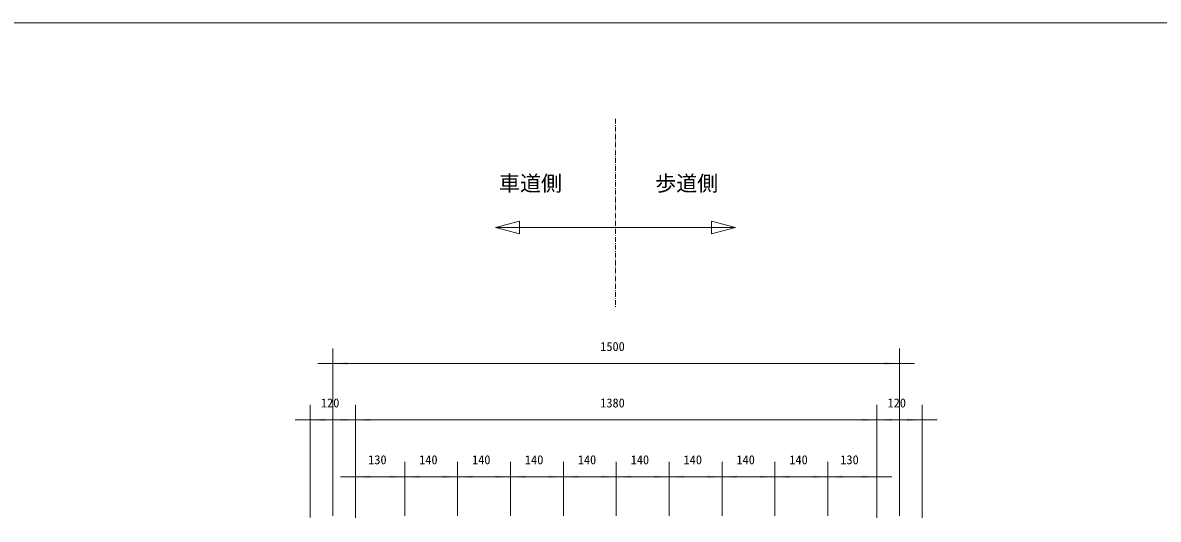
# Model space of a CAD drawing. Units: millimetres, scale not verified. Extents: x -3900 to 3900, y -2750 to 2750.
# Drawn here: x -2367 to 639, y 1437 to 2750 of the extents above; entities that cross this region are included whole.
import ezdxf
from ezdxf.enums import TextEntityAlignment as Align

# ---------------------------------------------------------------- set-up
doc = ezdxf.new("R2010")
doc.units = ezdxf.units.MM
doc.header["$LTSCALE"] = 20
doc.linetypes.add('USER6', pattern=[1.041641, 0.625, -0.208282, 0.069427, -0.138931])
doc.layers.add('0-1_IMPORTED', color=30, linetype='Continuous', lineweight=18)
doc.styles.add('ＭＳ ゴシック', font='')
doc.styles.get('ＭＳ ゴシック').set_extended_font_data('MS Gothic')

msp = doc.modelspace()

# ---------------------------------------------------------------- linework, layer by layer
at = {"layer": '0-1_IMPORTED', "linetype": 'USER6'}
msp.add_line((-797.77, 2495.74), (-797.77, 1995.74), dxfattribs=at)
at = {"layer": '0-1_IMPORTED'}
msp.add_line((-1115.27, 2208.24), (-480.27, 2208.24), dxfattribs=at)
at = {"layer": '0-1_IMPORTED', "color": 1}
for p, q in [((-1546, 1446), (-1546, 1888.65)), ((-46, 1446), (-46, 1888.65)), ((-1586, 1848.65), (-1546, 1848.65)), ((-1546, 1848.65), (-46, 1848.65)), ((-46, 1848.65), (-6, 1848.65)), ((-1606, 1441), (-1606, 1739.35)), ((-1486, 1440.81), (-1486, 1739.35)), ((-1486, 1440.81), (-1486, 1739.35)), ((-106, 1440.81), (-106, 1739.35)), ((-106, 1440.81), (-106, 1739.35)), ((14, 1440.81), (14, 1739.35)), ((-1646, 1699.35), (-1606, 1699.35)), ((-1606, 1699.35), (-1486, 1699.35)), ((-1526, 1699.35), (-1486, 1699.35)), ((-1486, 1699.35), (-1446, 1699.35)), ((-1486, 1699.35), (-106, 1699.35)), ((-146, 1699.35), (-106, 1699.35)), ((-106, 1699.35), (-66, 1699.35)), ((-106, 1699.35), (14, 1699.35)), ((14, 1699.35), (54, 1699.35)), ((-1486, 1441), (-1486, 1589)), ((-1356, 1446), (-1356, 1589)), ((-1356, 1446), (-1356, 1589)), ((-1216, 1446), (-1216, 1589)), ((-1216, 1446), (-1216, 1589)), ((-1076, 1446), (-1076, 1589)), ((-1076, 1446), (-1076, 1589)), ((-936, 1446), (-936, 1589)), ((-936, 1446), (-936, 1589)), ((-796, 1446), (-796, 1589)), ((-796, 1446), (-796, 1589)), ((-656, 1446), (-656, 1589)), ((-656, 1446), (-656, 1589)), ((-516, 1446), (-516, 1589)), ((-516, 1446), (-516, 1589)), ((-376, 1446), (-376, 1589)), ((-376, 1446), (-376, 1589)), ((-236, 1446), (-236, 1589)), ((-236, 1446), (-236, 1589)), ((-106, 1500.81), (-106, 1589)), ((-1526, 1549), (-1486, 1549)), ((-1486, 1549), (-1356, 1549)), ((-1396, 1549), (-1356, 1549)), ((-1356, 1549), (-1316, 1549)), ((-1356, 1549), (-1216, 1549)), ((-1256, 1549), (-1216, 1549)), ((-1216, 1549), (-1176, 1549)), ((-1216, 1549), (-1076, 1549)), ((-1116, 1549), (-1076, 1549)), ((-1076, 1549), (-1036, 1549)), ((-1076, 1549), (-936, 1549)), ((-976, 1549), (-936, 1549)), ((-936, 1549), (-896, 1549)), ((-936, 1549), (-796, 1549)), ((-836, 1549), (-796, 1549)), ((-796, 1549), (-756, 1549)), ((-796, 1549), (-656, 1549)), ((-696, 1549), (-656, 1549)), ((-656, 1549), (-616, 1549)), ((-656, 1549), (-516, 1549)), ((-556, 1549), (-516, 1549)), ((-516, 1549), (-476, 1549)), ((-516, 1549), (-376, 1549)), ((-416, 1549), (-376, 1549)), ((-376, 1549), (-336, 1549)), ((-376, 1549), (-236, 1549)), ((-276, 1549), (-236, 1549)), ((-236, 1549), (-196, 1549)), ((-236, 1549), (-106, 1549)), ((-106, 1549), (-66, 1549))]:
    msp.add_line(p, q, dxfattribs=at)
at = {"layer": '0-1_IMPORTED'}
for points in [[(-3900, 2750), (3900, 2750), (3900, -2750), (-3900, -2750)], [(-1115.27, 2208.24), (-1051.77, 2225.26), (-1051.77, 2191.23)], [(-480.27, 2208.24), (-543.77, 2191.23), (-543.77, 2225.26)]]:
    msp.add_lwpolyline(points, close=True, dxfattribs=at)
at = {"layer": '0-1_IMPORTED', "color": 1}
for points in [[(-1546, 1848.65), (-1506, 1852.15), (-1506, 1845.15)], [(-46, 1848.65), (-86, 1845.15), (-86, 1852.15)], [(-1606, 1699.35), (-1566, 1702.85), (-1566, 1695.85)], [(-1486, 1699.35), (-1526, 1695.85), (-1526, 1702.85)], [(-1486, 1699.35), (-1446, 1702.85), (-1446, 1695.85)], [(-106, 1699.35), (-146, 1695.85), (-146, 1702.85)], [(-106, 1699.35), (-66, 1702.85), (-66, 1695.85)], [(14, 1699.35), (-26, 1695.85), (-26, 1702.85)], [(-1486, 1549), (-1446, 1552.5), (-1446, 1545.5)], [(-1356, 1549), (-1396, 1545.5), (-1396, 1552.5)], [(-1356, 1549), (-1316, 1552.5), (-1316, 1545.5)], [(-1216, 1549), (-1256, 1545.5), (-1256, 1552.5)], [(-1216, 1549), (-1176, 1552.5), (-1176, 1545.5)], [(-1076, 1549), (-1116, 1545.5), (-1116, 1552.5)], [(-1076, 1549), (-1036, 1552.5), (-1036, 1545.5)], [(-936, 1549), (-976, 1545.5), (-976, 1552.5)], [(-936, 1549), (-896, 1552.5), (-896, 1545.5)], [(-796, 1549), (-836, 1545.5), (-836, 1552.5)], [(-796, 1549), (-756, 1552.5), (-756, 1545.5)], [(-656, 1549), (-696, 1545.5), (-696, 1552.5)], [(-656, 1549), (-616, 1552.5), (-616, 1545.5)], [(-516, 1549), (-556, 1545.5), (-556, 1552.5)], [(-516, 1549), (-476, 1552.5), (-476, 1545.5)], [(-376, 1549), (-416, 1545.5), (-416, 1552.5)], [(-376, 1549), (-336, 1552.5), (-336, 1545.5)], [(-236, 1549), (-276, 1545.5), (-276, 1552.5)], [(-236, 1549), (-196, 1552.5), (-196, 1545.5)], [(-106, 1549), (-146, 1545.5), (-146, 1552.5)]]:
    msp.add_solid(points, dxfattribs=at)

# ---------------------------------------------------------------- texts
at = {"layer": '0-1_IMPORTED', "color": 7, "style": 'ＭＳ ゴシック'}
for s, height, p in [('車道側', 40.7, (-1106.35, 2292.52)), ('歩道側', 40.7, (-692.6, 2292.52)), ('1500', 23.88, (-838.33, 1874.58)), ('120', 23.88, (-1577.75, 1725.28)), ('1380', 23.88, (-838.33, 1725.28)), ('120', 23.88, (-77.75, 1725.28)), ('130', 23.88, (-1452.75, 1574.93)), ('140', 23.88, (-1317.75, 1574.93)), ('140', 23.88, (-1177.75, 1574.93)), ('140', 23.88, (-1037.75, 1574.93)), ('140', 23.88, (-897.75, 1574.93)), ('140', 23.88, (-757.75, 1574.93)), ('140', 23.88, (-617.75, 1574.93)), ('140', 23.88, (-477.75, 1574.93)), ('140', 23.88, (-337.75, 1574.93)), ('130', 23.88, (-202.75, 1574.93))]:
    msp.add_text(s, height=height, dxfattribs=at).set_placement(p, align=Align.BOTTOM_LEFT)

doc.saveas('drawing.dxf')
